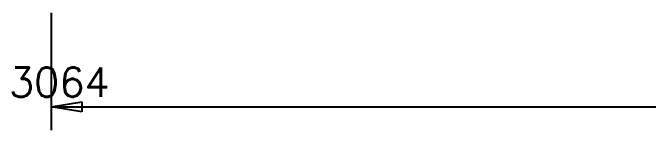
# Model space of a CAD drawing. Extents: x 0 to 420, y 0 to 297.
# Drawn here: x 275.17 to 309.49, y 80.51 to 86.86 of the extents above; entities that cross this region are included whole.
import ezdxf

# ---------------------------------------------------------------- set-up
doc = ezdxf.new("R2010")
doc.units = 0
doc.linetypes.add('CONTIN', pattern=[0])
doc.layers.get('0').update_dxf_attribs({"linetype": 'CONTIN'})
for name, color, linetype in [('1', 7, 'CONTIN'), ('11', 7, 'CONTIN'), ('2', 7, 'CONTIN')]:
    doc.layers.add(name, color=color, linetype=linetype)
doc.styles.add('SIMPLEX', font='SIMPLEX')

# ---------------------------------------------------------------- blocks, each defined once
blk = doc.blocks.new('ARROW')
at = {"layer": '2'}
for p, q in [((0, 0), (-1.651, 0.275)), ((-1.651, 0.275), (-1.651, -0.275)), ((-1.651, -0.275), (0, 0))]:
    blk.add_line(p, q, dxfattribs=at)
blk = doc.blocks.new('CZEPIECE')
at = {"layer": '2'}
for p, q in [((277.245, 22.86), (277.245, 16.51)), ((277.245, 17.78), (282.96, 17.78)), ((282.96, 17.78), (394.6, 17.78))]:
    blk.add_line(p, q, dxfattribs=at)
at = {"layer": '1', "xscale": -1}
blk.add_blockref('ARROW', (277.245, 17.78), dxfattribs=at)
at = {"layer": '11', "style": 'SIMPLEX'}
blk.add_text('3064', height=1.587, dxfattribs=at).set_placement((274.969, 18.309))

msp = doc.modelspace()

# ---------------------------------------------------------------- block references
msp.add_blockref('CZEPIECE', (0, 64))

doc.saveas('drawing.dxf')
